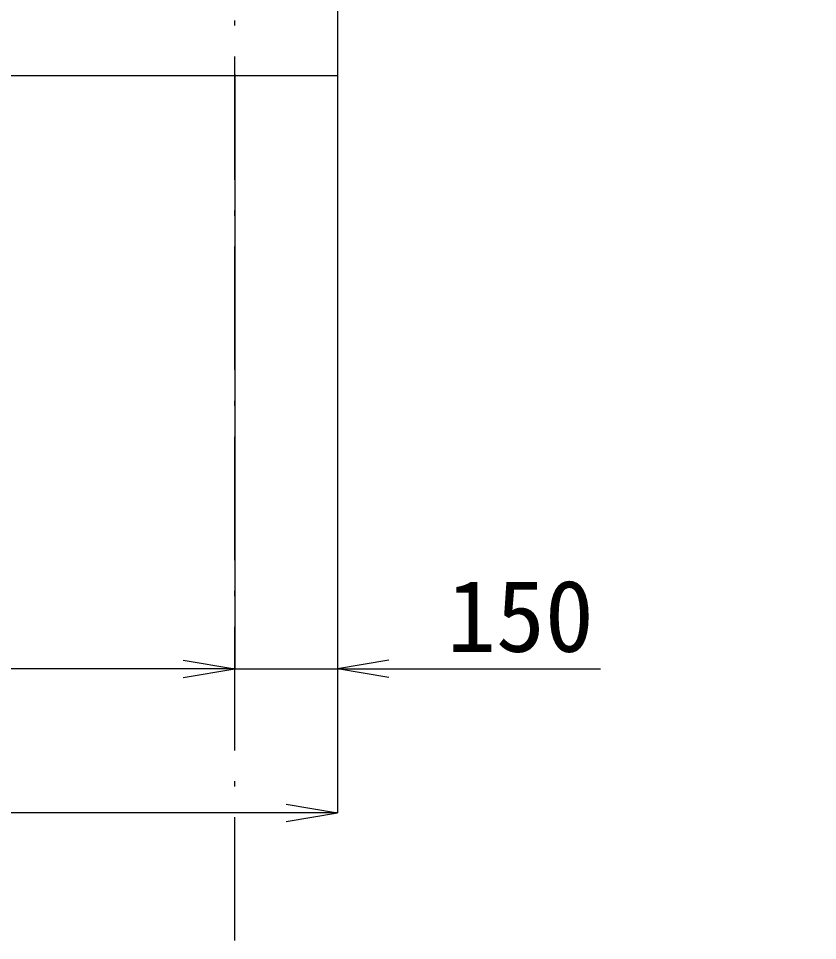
# Model space of a CAD drawing. Header units: millimetres. Extents: x -13466 to 37833, y -11727 to 34084.
# Drawn here: x 16835 to 18002, y 8967 to 10313 of the extents above; entities that cross this region are included whole.
import ezdxf

# ---------------------------------------------------------------- set-up
doc = ezdxf.new("R2010")
doc.units = ezdxf.units.MM
doc.header["$LTSCALE"] = 30
doc.header["$PDSIZE"] = 300
doc.linetypes.add('SXF_一点短鎖線', pattern=[9.25, 6, -1.5, 0.25, -1.5])
for name, color, linetype, lineweight in [('D-BMK', 2, 'SXF_一点短鎖線', 13), ('D-STR-DIM', 7, 'Continuous', 13), ('D-STR-STR1', 2, 'Continuous', 13)]:
    doc.layers.add(name, color=color, linetype=linetype, lineweight=lineweight)
doc.styles.add('MS ゴシック', font='MS Gothic.ttf')
doc.dimstyles.new('DIM-30', dxfattribs={"dimscale": 30, "dimtxt": 3.5, "dimasz": 2.5, "dimexe": 0, "dimexo": 2, "dimgap": 0.8, "dimtad": 1, "dimdec": 0, "dimzin": 0, "dimdsep": 46, "dimtxsty": 'MS ゴシック', "dimblk": 'OPEN', "dimcen": 0.1, "dimaunit": 1, "dimadec": 4, "dimazin": 0, "dimtfac": 1, "dimtdec": 0, "dimtmove": 0, "dimatfit": 3, "dimldrblk": 'OPEN', "dimfxl": 1, "dimtolj": 1, "dimtzin": 0, "dimlwd": -1, "dimlwe": -1, "dimarcsym": 2})
doc.dimstyles.new('DIM-30-F', dxfattribs={"dimscale": 30, "dimtxt": 3.5, "dimasz": 2.5, "dimexe": 0, "dimexo": 2, "dimgap": 0.8, "dimtad": 1, "dimdec": 0, "dimzin": 0, "dimdsep": 46, "dimtxsty": 'MS ゴシック', "dimblk": 'OPEN', "dimcen": 0.1, "dimaunit": 1, "dimadec": 4, "dimazin": 0, "dimtfac": 1, "dimtdec": 0, "dimtmove": 2, "dimatfit": 3, "dimldrblk": 'OPEN', "dimfxl": 1, "dimtolj": 1, "dimtzin": 0, "dimlwd": -1, "dimlwe": -1, "dimarcsym": 2})

# ---------------------------------------------------------------- blocks, each defined once
blk = doc.blocks.new('_Open')
at = {"color": 0, "linetype": 'ByBlock', "lineweight": -2}
for p, q in [((-1, 0.167), (0, 0)), ((-1, -0.167), (0, 0)), ((0, 0), (-1, 0))]:
    blk.add_line(p, q, dxfattribs=at)
blk = doc.blocks.new('*D2')
at = {"layer": 'D-STR-DIM', "color": 0, "transparency": 16777216}
for p, q in [((14650.9, 10230.6), (14650.9, 9363.6)), ((17150.9, 10230.6), (17150.9, 9363.6)), ((17075.9, 9363.6), (14725.9, 9363.6))]:
    blk.add_line(p, q, dxfattribs=at)
at = {"layer": 'Defpoints', "color": 0, "transparency": 16777216}
for p in [(14650.9, 10290.6), (17150.9, 10290.6), (14650.9, 9363.6)]:
    blk.add_point(p, dxfattribs=at)
at = {"layer": 'D-STR-DIM', "color": 0, "transparency": 16777216, "xscale": 75, "yscale": 75, "zscale": 75, "rotation": 180}
blk.add_blockref('_Open', (14650.9, 9363.6), dxfattribs=at)
at = {"layer": 'D-STR-DIM', "color": 0, "transparency": 16777216, "xscale": 75, "yscale": 75, "zscale": 75}
blk.add_blockref('_Open', (17150.9, 9363.6), dxfattribs=at)
at = {"layer": 'D-STR-DIM', "color": 0, "transparency": 16777216, "insert": (15900.9, 9440.1), "char_height": 105, "width": 40893.876, "attachment_point": 5, "style": 'MS ゴシック'}
blk.add_mtext('\\A1;2500', dxfattribs=at)
blk = doc.blocks.new('*D3')
at = {"layer": 'D-STR-DIM', "color": 0, "transparency": 16777216}
for p, q in [((14500.9, 10230.6), (14500.9, 9153.6)), ((17300.9, 10230.6), (17300.9, 9153.6)), ((17225.9, 9153.6), (14575.9, 9153.6))]:
    blk.add_line(p, q, dxfattribs=at)
at = {"layer": 'Defpoints', "color": 0, "transparency": 16777216}
for p in [(14500.9, 10290.6), (17300.9, 10290.6), (14500.9, 9153.6)]:
    blk.add_point(p, dxfattribs=at)
at = {"layer": 'D-STR-DIM', "color": 0, "transparency": 16777216, "xscale": 75, "yscale": 75, "zscale": 75, "rotation": 180}
blk.add_blockref('_Open', (14500.9, 9153.6), dxfattribs=at)
at = {"layer": 'D-STR-DIM', "color": 0, "transparency": 16777216, "xscale": 75, "yscale": 75, "zscale": 75}
blk.add_blockref('_Open', (17300.9, 9153.6), dxfattribs=at)
at = {"layer": 'D-STR-DIM', "color": 0, "transparency": 16777216, "insert": (15900.9, 9230.1), "char_height": 105, "width": 40893.876, "attachment_point": 5, "style": 'MS ゴシック'}
blk.add_mtext('\\A1;2800', dxfattribs=at)
blk = doc.blocks.new('*D20')
at = {"layer": 'D-STR-DIM', "color": 0, "transparency": 16777216}
for p, q in [((8743.3, 12827.5), (8769.9, 12881.2)), ((8837.1, 12848), (9599.1, 12471.3)), ((9692.9, 12491.8), (9666.3, 12438))]:
    blk.add_line(p, q, dxfattribs=at)
at = {"layer": 'Defpoints', "color": 0, "transparency": 16777216}
for p in [(8769.9, 12881.2), (9666.3, 12438), (9666.3, 12438)]:
    blk.add_point(p, dxfattribs=at)
at = {"layer": 'D-STR-DIM', "color": 0, "transparency": 16777216, "xscale": 75, "yscale": 75, "zscale": 75}
for p, rotation in [((8769.9, 12881.2), 153.6900675261025), ((9666.3, 12438), 333.6900675261025)]:
    blk.add_blockref('_Open', p, dxfattribs=dict(at, rotation=rotation))
at = {"layer": 'D-STR-DIM', "color": 0, "transparency": 16777216, "insert": (9252, 12728.2), "char_height": 105, "width": 46998.713, "attachment_point": 5, "rotation": 333.6901, "style": 'MS ゴシック'}
blk.add_mtext('\\A1;R1000', dxfattribs=at)
blk = doc.blocks.new('*D36')
at = {"layer": 'D-STR-DIM', "color": 0, "transparency": 16777216}
for p, q in [((17517.8, 5420.1), (17309, 5420.1)), ((17309, 4995.1), (17309, 5345.1)), ((17552.8, 4920.1), (17309, 4920.1))]:
    blk.add_line(p, q, dxfattribs=at)
at = {"layer": 'Defpoints', "color": 0, "transparency": 16777216}
for p in [(17309, 5420.1), (17577.8, 5420.1), (17612.8, 4920.1)]:
    blk.add_point(p, dxfattribs=at)
at = {"layer": 'D-STR-DIM', "color": 0, "transparency": 16777216, "xscale": 75, "yscale": 75, "zscale": 75}
for p, rotation in [((17309, 5420.1), 90), ((17309, 4920.1), 270)]:
    blk.add_blockref('_Open', p, dxfattribs=dict(at, rotation=rotation))
at = {"layer": 'D-STR-DIM', "color": 0, "transparency": 16777216, "insert": (17232.5, 5170.1), "char_height": 105, "width": 18546.031, "attachment_point": 5, "rotation": 90, "style": 'MS ゴシック'}
blk.add_mtext('\\A1;50', dxfattribs=at)
blk = doc.blocks.new('*D56')
at = {"layer": 'D-STR-DIM', "color": 0, "transparency": 16777216}
for p, q in [((17150.9, 10230.6), (17150.9, 9363.6)), ((17300.9, 10169.3), (17300.9, 9363.6)), ((17075.9, 9363.6), (17000.9, 9363.6)), ((17150.9, 9363.6), (17300.9, 9363.6)), ((17375.9, 9363.6), (17685, 9363.6))]:
    blk.add_line(p, q, dxfattribs=at)
at = {"layer": 'Defpoints', "color": 0, "transparency": 16777216}
for p in [(17150.9, 10290.6), (17300.9, 10229.3), (17300.9, 9363.6)]:
    blk.add_point(p, dxfattribs=at)
at = {"layer": 'D-STR-DIM', "color": 0, "transparency": 16777216, "xscale": 75, "yscale": 75, "zscale": 75}
blk.add_blockref('_Open', (17150.9, 9363.6), dxfattribs=at)
at = {"layer": 'D-STR-DIM', "color": 0, "transparency": 16777216, "xscale": 75, "yscale": 75, "zscale": 75, "rotation": 180}
blk.add_blockref('_Open', (17300.9, 9363.6), dxfattribs=at)
at = {"layer": 'D-STR-DIM', "color": 0, "transparency": 16777216, "insert": (17567.9, 9440.1), "char_height": 105, "attachment_point": 5, "style": 'MS ゴシック'}
blk.add_mtext('\\A1;150', dxfattribs=at)

msp = doc.modelspace()

# ---------------------------------------------------------------- linework, layer by layer
at = {"layer": 'D-BMK', "linetype": 'SXF_一点短鎖線', "lineweight": 9}
msp.add_line((17150.939, 8967.227), (17150.939, 15218.012), dxfattribs=at)
at = {"layer": 'D-STR-STR1'}
for p in [(17300.939, 10929.306), (14100.939, 10229.306)]:
    msp.add_line(p, (17300.939, 10229.306), dxfattribs=at)

# ---------------------------------------------------------------- dimensions: what is measured, and where the dimension line sits
at = {"layer": 'D-STR-DIM'}
for base, p1, p2, angle, text, picture, middle in [((9666.306, 12438.012), (8769.897, 12881.239), (9666.306, 12438.012), 333.690068, 'R<>', '*D20', (9252.008, 12728.201)), ((17308.966, 5420.064), (17612.803, 4920.064), (17577.803, 5420.064), 90, '50', '*D36', (17232.466, 5170.064))]:
    dim = msp.add_linear_dim(base=base, p1=p1, p2=p2, angle=angle, text=text, dimstyle='DIM-30-F', dxfattribs=at)
    dim.commit()
    dim.dimension.update_dxf_attribs({"geometry": picture, "text_midpoint": middle})
for base, p1, p2, picture, middle in [((14650.939, 9363.574), (17150.939, 10290.597), (14650.939, 10290.597), '*D2', (15900.939, 9440.074)), ((14500.939, 9153.574), (17300.939, 10290.597), (14500.939, 10290.597), '*D3', (15900.939, 9230.074))]:
    dim = msp.add_linear_dim(base=base, p1=p1, p2=p2, angle=180, dimstyle='DIM-30-F', dxfattribs=at)
    dim.commit()
    dim.dimension.update_dxf_attribs({"geometry": picture, "text_midpoint": middle})
dim = msp.add_linear_dim(base=(17300.939, 9363.574), p1=(17150.939, 10290.597), p2=(17300.939, 10229.306), dimstyle='DIM-30', dxfattribs=at)
dim.commit()
dim.dimension.update_dxf_attribs({"geometry": '*D56', "text_midpoint": (17567.947, 9440.074)})

doc.saveas('drawing.dxf')
